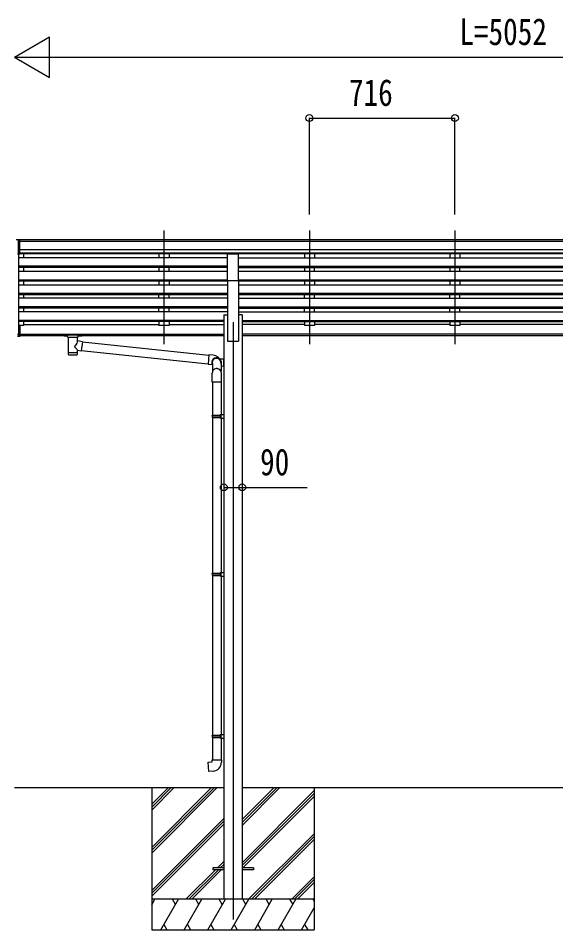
# Model space of a CAD drawing. Units: millimetres, scale not verified. Extents: x -16820 to 16820, y -11880 to 11880.
# Drawn here: x -5777 to -3131, y -7200 to -2710 of the extents above; entities that cross this region are included whole.
import ezdxf
from ezdxf.enums import TextEntityAlignment as Align

# ---------------------------------------------------------------- set-up
doc = ezdxf.new("R2010")
doc.units = ezdxf.units.MM
doc.header["$LTSCALE"] = 60
for name, color, linetype in [('0-3_YKK_12', 2, 'Continuous'), ('0-4_YKK_13', 4, 'Continuous'), ('0-5_YKK_A1', 4, 'Continuous'), ('0-6_YKK_D', 6, 'Continuous')]:
    doc.layers.add(name, color=color, linetype=linetype)
doc.styles.add('ＭＳ ゴシック', font='')
doc.styles.get('ＭＳ ゴシック').set_extended_font_data('MS Gothic')

msp = doc.modelspace()

# ---------------------------------------------------------------- linework, layer by layer
at = {"layer": '0-3_YKK_12'}
for p, q in [((-5059.92, -3755.16), (-5059.92, -4314.61)), ((-4343.92, -3755.16), (-4343.92, -4314.61)), ((-3627.92, -3755.16), (-3627.92, -4314.61)), ((-4719.92, -4206.63), (-4719.92, -7150))]:
    msp.add_line(p, q, dxfattribs=at)
at = {"layer": '0-4_YKK_13'}
for p, q in [((-5787.92, -3799.77), (-5769.42, -3799.77)), ((-5775.92, -3872.75), (-5775.92, -3799.77)), ((-5769.42, -3799.77), (-5759.42, -3799.85)), ((-5769.42, -3871.75), (-5769.42, -3799.77)), ((-5759.42, -3801.47), (-5759.42, -3799.85)), ((-5775.92, -3872.75), (-5781.13, -3872.43)), ((-5769.42, -3871.75), (-5775.92, -3871.75)), ((-4747.42, -4002.41), (-4747.42, -3870.62)), ((-4747.42, -3870.62), (-4692.42, -3870.62)), ((-4692.42, -4002.41), (-4692.42, -3870.62)), ((-4747.42, -4002.41), (-4692.42, -4002.41)), ((-5775.92, -4222.81), (-5775.92, -4277.59)), ((-5769.42, -4222.81), (-5775.92, -4222.81)), ((-5769.42, -4262.94), (-5775.92, -4262.94)), ((-5769.42, -4222.81), (-5769.42, -4276.85)), ((-5775.92, -4267.84), (-5781.05, -4267.84)), ((-5775.92, -4269.65), (-5780.77, -4269.65)), ((-5775.92, -4277.59), (-5780.77, -4277.59)), ((-5769.42, -4267.82), (-5775.92, -4267.82)), ((-5769.42, -4276.85), (-5775.92, -4276.85)), ((-5551.92, -4267.69), (-5551.92, -4273.45)), ((-5551.92, -4267.88), (-5551.92, -4269.42)), ((-5549.92, -4267.03), (-5466.92, -4267.03)), ((-5549.92, -4269.2), (-5466.92, -4269.2)), ((-5549.92, -4274.11), (-5535.42, -4274.11)), ((-5535.42, -4279.76), (-5535.42, -4273.21)), ((-5531.32, -4280.68), (-5531.34, -4366.12)), ((-5485.52, -4299.42), (-5485.52, -4280.68)), ((-5460.3, -4303.33), (-5485.52, -4299.41)), ((-5481.42, -4279.76), (-5481.42, -4273.21)), ((-5481.42, -4274.11), (-5466.92, -4274.11)), ((-5460.3, -4303.33), (-5467.32, -4348.59)), ((-5464.92, -4267.69), (-5464.92, -4273.45)), ((-5460.52, -4304.71), (-4839.21, -4370.03)), ((-5485.5, -4366.12), (-5485.52, -4345.45)), ((-5485.52, -4345.76), (-5467.32, -4348.59)), ((-5466.96, -4346.26), (-4842.87, -4411.87)), ((-4818.2, -4369.86), (-4839.04, -4368.03)), ((-4803.62, -4385.27), (-4803.41, -4385.03)), ((-4803.62, -4385.77), (-4803.62, -4385.27)), ((-4803.41, -4385.03), (-4803.41, -4385.75)), ((-4798.83, -4385.03), (-4798.83, -4385.75)), ((-4798.62, -4385.27), (-4798.83, -4385.03)), ((-4798.62, -4385.77), (-4798.62, -4385.27)), ((-4780.12, -4389.62), (-4784.39, -4389.62)), ((-4765.12, -4388.97), (-4780.12, -4389.56)), ((-4765.12, -4423.27), (-4765.12, -4388.97)), ((-4821.12, -4412.52), (-4821.12, -4449.02)), ((-4800.12, -4435.52), (-4802.53, -4435.65)), ((-4800.12, -4435.52), (-4797.71, -4435.65)), ((-4779.12, -4401.42), (-4779.12, -4449.02)), ((-4779.12, -4422.72), (-4765.12, -4423.27)), ((-4823.17, -4501.81), (-4823.17, -4458.48)), ((-4777.07, -4501.81), (-4777.07, -4458.48)), ((-4777.07, -4501.81), (-4823.17, -4501.81)), ((-4821.12, -4501.81), (-4821.12, -4664.97)), ((-4779.12, -4501.81), (-4779.12, -4662.41)), ((-4823.12, -4666.97), (-4822.12, -4664.97)), ((-4823.12, -4666.97), (-4779.12, -4666.97)), ((-4823.12, -4666.97), (-4823.12, -4674.97)), ((-4822.12, -4664.97), (-4779.12, -4664.97)), ((-4783.6, -4666.97), (-4784.03, -4664.97)), ((-4781.12, -4662.47), (-4765.12, -4661.99)), ((-4781.12, -4664.47), (-4781.12, -4662.47)), ((-4781.12, -4664.47), (-4779.12, -4664.47)), ((-4823.12, -4674.97), (-4779.12, -4674.97)), ((-4823.12, -4674.97), (-4822.12, -4676.97)), ((-4822.12, -4676.97), (-4779.12, -4676.97)), ((-4821.12, -4676.97), (-4821.12, -5443.3)), ((-4781.12, -4679.47), (-4781.12, -4677.47)), ((-4781.12, -4679.47), (-4765.12, -4679.94)), ((-4779.12, -4679.52), (-4779.12, -5440.74)), ((-4823.12, -5445.3), (-4822.12, -5443.3)), ((-4823.12, -5445.3), (-4779.12, -5445.3)), ((-4823.12, -5445.3), (-4823.12, -5453.3)), ((-4823.12, -5453.3), (-4779.12, -5453.3)), ((-4823.12, -5453.3), (-4822.12, -5455.3)), ((-4822.12, -5443.3), (-4779.12, -5443.3)), ((-4822.12, -5455.3), (-4779.12, -5455.3)), ((-4821.12, -5455.3), (-4821.12, -6241)), ((-4783.6, -5445.3), (-4784.03, -5443.3)), ((-4781.12, -5440.8), (-4765.12, -5440.33)), ((-4781.12, -5442.8), (-4781.12, -5440.8)), ((-4781.12, -5442.8), (-4779.12, -5442.8)), ((-4781.12, -5457.8), (-4781.12, -5455.8)), ((-4781.12, -5457.8), (-4765.12, -5458.27)), ((-4779.12, -5457.85), (-4779.12, -6238.44)), ((-4765.12, -5440.33), (-4765.12, -5458.27)), ((-4823.12, -6243), (-4822.12, -6241)), ((-4822.12, -6241), (-4779.12, -6241)), ((-4783.6, -6243), (-4784.03, -6241)), ((-4781.12, -6238.5), (-4765.12, -6238.03)), ((-4781.12, -6240.5), (-4781.12, -6238.5)), ((-4781.12, -6240.5), (-4779.12, -6240.5)), ((-4765.12, -6238.03), (-4765.12, -6255.97)), ((-4823.12, -6243), (-4779.12, -6243)), ((-4823.12, -6243), (-4823.12, -6251)), ((-4823.12, -6251), (-4779.12, -6251)), ((-4823.12, -6251), (-4822.12, -6253)), ((-4822.12, -6253), (-4779.12, -6253)), ((-4821.12, -6253), (-4821.12, -6363)), ((-4781.12, -6255.5), (-4781.12, -6253.5)), ((-4781.12, -6255.5), (-4765.12, -6255.97)), ((-4779.12, -6255.56), (-4779.12, -6363)), ((-4823.12, -6363), (-4777.12, -6363)), ((-4823.12, -6373), (-4823.12, -6363)), ((-4777.12, -6363), (-4777.12, -6373.92)), ((-4819.92, -6895.5), (-4819.92, -6904.5)), ((-4765.12, -6895.5), (-4819.92, -6895.5)), ((-4765.12, -6904.5), (-4819.92, -6904.5)), ((-4619.92, -6895.5), (-4674.72, -6895.5)), ((-4619.92, -6904.5), (-4674.72, -6904.5)), ((-4619.92, -6895.5), (-4619.92, -6904.5))]:
    msp.add_line(p, q, dxfattribs=at)
for points in [[(-5551.92, -4267.69), (-5551.88, -4267.49), (-5551.8, -4267.36), (-5551.7, -4267.26), (-5551.6, -4267.2), (-5551.48, -4267.16), (-5551.19, -4267.1), (-5550.7, -4267.05), (-5550.16, -4267.03), (-5549.92, -4267.03)], [(-5551.92, -4273.45), (-5551.88, -4273.64), (-5551.8, -4273.78), (-5551.7, -4273.87), (-5551.6, -4273.93), (-5551.48, -4273.98), (-5551.19, -4274.04), (-5550.7, -4274.09), (-5550.16, -4274.11), (-5549.92, -4274.11)], [(-5466.92, -4267.03), (-5466.57, -4267.03), (-5466.04, -4267.06), (-5465.59, -4267.11), (-5465.29, -4267.18), (-5465.12, -4267.28), (-5465, -4267.42), (-5464.93, -4267.6), (-5464.92, -4267.69)], [(-5466.92, -4274.11), (-5466.57, -4274.11), (-5466.04, -4274.08), (-5465.59, -4274.03), (-5465.29, -4273.95), (-5465.12, -4273.85), (-5465, -4273.72), (-5464.93, -4273.54), (-5464.92, -4273.45)], [(-4839.04, -4368.03), (-4843.04, -4413.86), (-4822.6, -4415.65)], [(-4783.6, -4666.97), (-4783.6, -4674.97), (-4784.03, -4676.97)], [(-4781.12, -4677.47), (-4779.12, -4677.47), (-4779.12, -4664.47)], [(-4783.6, -5445.3), (-4783.6, -5453.3), (-4784.03, -5455.3)], [(-4781.12, -5455.8), (-4779.12, -5455.8), (-4779.12, -5442.8)], [(-4781.12, -6253.5), (-4779.12, -6253.5), (-4779.12, -6240.5)], [(-4783.6, -6243), (-4783.6, -6251), (-4784.03, -6253)], [(-4818.2, -6418.75), (-4839.04, -6420.57), (-4843.04, -6374.74), (-4823.12, -6373)]]:
    msp.add_lwpolyline(points, dxfattribs=at)
for centre, radius, start, end in [((-4801.12, -4406.12), 23.5, 339.41803, 211.67243), ((-4801.12, -4406.12), 21.84, 0, 203.704), ((-4801.12, -4406.12), 21.21, 96.19981, 199.4426), ((-4801.12, -4406.12), 21, 96.83714, 197.75279), ((-4822.12, -4414.68), 45, 17.14599, 85), ((-4801.12, -4406.12), 20.5, 82.99527, 97.00473), ((-4801.12, -4406.12), 21.21, 0, 83.80019), ((-4801.12, -4406.12), 21, 0, 83.16286), ((-4822.12, -6373.92), 45, 275, 0)]:
    msp.add_arc(centre, radius, start, end, dxfattribs=at)
for centre, major_axis, ratio, start_param, end_param in [((-5549.92, -4269.42), (2, 0), 0.109601, 1.5707963, 3.1415927), ((-5508.42, -4279.67), (27.06, 0), 0.069685, 3.1415927, 6.2831853), ((-5508.42, -4273.21), (27, 0), 0.070066, 6.2831853, 9.424778), ((-5508.42, -4325.96), (-22.81, -26.62), 0.234429, 1.6855472, 3.1268519), ((-5497.42, -4277.19), (16, 0), 0.361356, 6.2636979, 6.2831853), ((-5466.92, -4269.42), (2, 0), 0.109601, 0, 1.5707963), ((-5508.42, -4353.68), (22.91, 0), 0.122865, 3.1415927, 6.2831853), ((-5505.87, -4323.32), (20.32, -22.25), 0.045535, 0.0389954, 1.3075346), ((-5508.42, -4366.12), (22.92, 0), 0.101955, 3.1415499, 6.2833984), ((-4800.12, -4458.48), (-23.05, 0), 0.996195, 4.8171087, 6.2831853), ((-4800.12, -4458.48), (-23.05, 0), 0.996195, 3.1415927, 4.6076692)]:
    msp.add_ellipse(centre, major_axis=major_axis, ratio=ratio, start_param=start_param, end_param=end_param, dxfattribs=at)
at = {"layer": '0-5_YKK_A1'}
for p, q in [((-770.42, -3801.47), (-5769.42, -3801.47)), ((-770.42, -3810.06), (-5769.42, -3810.06)), ((-770.42, -3850.31), (-5769.42, -3850.31)), ((-5775.92, -3872.75), (-5775.92, -4222.81)), ((-4747.42, -3889.8), (-5775.92, -3889.8)), ((-770.42, -3867.41), (-5769.42, -3867.41)), ((-4747.42, -3871.24), (-5769.42, -3871.24)), ((-5750.92, -3871.24), (-5750.92, -3889.8)), ((-5084.92, -3871.24), (-5084.92, -3889.8)), ((-5034.92, -3871.24), (-5034.92, -3889.8)), ((-1847.42, -3871.24), (-4692.42, -3871.24)), ((-4692.42, -3889.8), (-1847.42, -3889.8)), ((-4368.92, -3871.24), (-4368.92, -3889.8)), ((-4318.92, -3871.24), (-4318.92, -3889.8)), ((-3652.92, -3871.24), (-3652.92, -3889.8)), ((-3602.92, -3871.24), (-3602.92, -3889.8)), ((-4747.42, -3931.68), (-5775.92, -3931.68)), ((-4747.42, -3933.17), (-5775.92, -3933.17)), ((-4747.42, -3937.49), (-5775.92, -3937.49)), ((-5750.92, -3937.49), (-5750.92, -3956.4)), ((-5084.92, -3937.49), (-5084.92, -3956.4)), ((-5034.92, -3956.4), (-5034.92, -3937.49)), ((-4692.42, -3931.68), (-1847.42, -3931.68)), ((-4692.42, -3933.17), (-1847.42, -3933.17)), ((-4692.42, -3937.49), (-1847.42, -3937.49)), ((-4368.92, -3937.49), (-4368.92, -3956.4)), ((-4318.92, -3956.4), (-4318.92, -3937.49)), ((-3652.92, -3937.49), (-3652.92, -3956.4)), ((-3602.92, -3956.4), (-3602.92, -3937.49)), ((-5775.92, -3956.4), (-4747.42, -3956.4)), ((-4692.42, -3956.4), (-1847.42, -3956.4)), ((-5775.92, -3998.28), (-4747.42, -3998.28)), ((-5775.92, -3999.78), (-4747.42, -3999.78)), ((-5775.92, -4004.09), (-4747.42, -4004.09)), ((-5775.92, -4023.01), (-4747.42, -4023.01)), ((-5750.92, -4004.09), (-5750.92, -4023.01)), ((-5084.92, -4004.09), (-5084.92, -4023.01)), ((-5034.92, -4004.09), (-5034.92, -4023.01)), ((-4747.42, -4002.41), (-4747.42, -4300.2)), ((-4692.42, -3998.28), (-1847.42, -3998.28)), ((-4692.42, -3999.78), (-1847.42, -3999.78)), ((-4692.42, -4002.41), (-4692.42, -4300.2)), ((-4692.42, -4004.09), (-1847.42, -4004.09)), ((-4692.42, -4023.01), (-1847.42, -4023.01)), ((-4368.92, -4004.09), (-4368.92, -4023.01)), ((-4318.92, -4004.09), (-4318.92, -4023.01)), ((-3652.92, -4004.09), (-3652.92, -4023.01)), ((-3602.92, -4004.09), (-3602.92, -4023.01)), ((-5775.92, -4064.89), (-4747.42, -4064.89)), ((-5775.92, -4066.38), (-4747.42, -4066.38)), ((-5775.92, -4070.7), (-4747.42, -4070.7)), ((-5750.92, -4070.7), (-5750.92, -4089.61)), ((-5084.92, -4089.61), (-5084.92, -4070.7)), ((-5034.92, -4089.61), (-5034.92, -4070.7)), ((-4692.42, -4064.89), (-1847.42, -4064.89)), ((-4692.42, -4066.38), (-1847.42, -4066.38)), ((-4692.42, -4070.7), (-1847.42, -4070.7)), ((-4368.92, -4089.61), (-4368.92, -4070.7)), ((-4318.92, -4089.61), (-4318.92, -4070.7)), ((-3652.92, -4089.61), (-3652.92, -4070.7)), ((-3602.92, -4089.61), (-3602.92, -4070.7)), ((-4747.42, -4089.61), (-5775.92, -4089.61)), ((-4692.42, -4089.61), (-1847.42, -4089.61)), ((-4747.42, -4131.49), (-5775.92, -4131.49)), ((-4747.42, -4132.99), (-5775.92, -4132.99)), ((-4747.42, -4137.3), (-5775.92, -4137.3)), ((-4747.42, -4156.22), (-5775.92, -4156.22)), ((-5750.92, -4137.3), (-5750.92, -4156.22)), ((-5084.92, -4156.22), (-5084.92, -4137.3)), ((-5034.92, -4156.22), (-5034.92, -4137.3)), ((-4765.12, -4171.2), (-4765.12, -7050)), ((-4765.12, -4171.2), (-4747.42, -4171.2)), ((-4692.42, -4131.49), (-1847.42, -4131.49)), ((-4692.42, -4132.99), (-1847.42, -4132.99)), ((-4692.42, -4137.3), (-1847.42, -4137.3)), ((-4692.42, -4156.22), (-1847.42, -4156.22)), ((-4674.72, -4171.2), (-4692.42, -4171.2)), ((-4674.72, -4171.2), (-4674.72, -7050)), ((-4368.92, -4156.22), (-4368.92, -4137.3)), ((-4318.92, -4156.22), (-4318.92, -4137.3)), ((-3652.92, -4156.22), (-3652.92, -4137.3)), ((-3602.92, -4156.22), (-3602.92, -4137.3)), ((-4765.12, -4198.09), (-5775.92, -4198.09)), ((-4765.12, -4199.59), (-5775.92, -4199.59)), ((-4765.12, -4203.91), (-5775.92, -4203.91)), ((-5750.92, -4203.91), (-5750.92, -4223.45)), ((-5750.92, -4218.5), (-5084.92, -4218.5)), ((-5084.92, -4203.91), (-5084.92, -4223.45)), ((-5034.92, -4203.91), (-5034.92, -4223.45)), ((-5034.92, -4218.5), (-4765.12, -4218.5)), ((-4674.72, -4198.09), (-1865.12, -4198.09)), ((-4674.72, -4199.59), (-1865.12, -4199.59)), ((-4674.72, -4203.91), (-1865.12, -4203.91)), ((-4368.92, -4218.5), (-4674.72, -4218.5)), ((-4368.92, -4203.91), (-4368.92, -4223.45)), ((-4318.92, -4203.91), (-4318.92, -4223.45)), ((-3652.92, -4218.5), (-4318.92, -4218.5)), ((-3652.92, -4203.91), (-3652.92, -4223.45)), ((-3602.92, -4203.91), (-3602.92, -4223.45)), ((-2936.92, -4218.5), (-3602.92, -4218.5)), ((-5750.92, -4223.45), (-5769.42, -4223.45)), ((-5769.42, -4265.52), (-4765.12, -4265.52)), ((-5034.92, -4223.45), (-5084.92, -4223.45)), ((-1865.12, -4265.52), (-4674.72, -4265.52)), ((-4318.92, -4223.45), (-4368.92, -4223.45)), ((-3602.92, -4223.45), (-3652.92, -4223.45)), ((-5769.42, -4266.91), (-4765.12, -4266.91)), ((-5535.42, -4274.6), (-5769.42, -4274.6)), ((-4765.12, -4274.6), (-5481.42, -4274.6)), ((-4747.42, -4300.2), (-4692.42, -4300.2)), ((-1865.12, -4266.91), (-4674.72, -4266.91)), ((-1865.12, -4274.6), (-4674.72, -4274.6)), ((-5795.92, -6500), (-4765.12, -6500)), ((-5119.92, -6500), (-5119.92, -7200)), ((-5119.92, -6794.18), (-4825.74, -6500)), ((-5119.92, -6808.32), (-4811.6, -6500)), ((-5119.92, -6822.46), (-4797.46, -6500)), ((-5119.92, -6610.33), (-5009.59, -6500)), ((-5119.92, -6596.19), (-5023.73, -6500)), ((-5119.92, -6582.05), (-5037.87, -6500)), ((-4674.72, -6500), (-1865.12, -6500)), ((-4674.72, -6685.63), (-4489.09, -6500)), ((-4674.72, -6671.49), (-4503.23, -6500)), ((-4674.72, -6657.35), (-4517.37, -6500)), ((-4319.92, -6500), (-4319.92, -7200)), ((-4674.72, -6869.48), (-4319.92, -6514.68)), ((-4674.72, -6883.62), (-4319.92, -6528.82)), ((-4672.46, -6895.5), (-4319.92, -6542.96)), ((-5119.92, -7006.31), (-4765.12, -6651.51)), ((-5119.92, -7020.45), (-4765.12, -6665.65)), ((-5119.92, -7034.59), (-4765.12, -6679.79)), ((-4643.11, -7050), (-4319.92, -6726.81)), ((-4628.97, -7050), (-4319.92, -6740.95)), ((-4614.83, -7050), (-4319.92, -6755.09)), ((-4796.98, -6895.5), (-4765.12, -6863.64)), ((-4951.48, -7050), (-4805.98, -6904.5)), ((-4937.34, -7050), (-4791.84, -6904.5)), ((-4923.19, -7050), (-4777.69, -6904.5)), ((-4782.84, -6895.5), (-4765.12, -6877.78)), ((-4768.69, -6895.5), (-4765.12, -6891.93)), ((-4430.98, -7050), (-4319.92, -6938.94)), ((-4416.84, -7050), (-4319.92, -6953.08)), ((-4402.69, -7050), (-4319.92, -6967.23)), ((-4319.92, -7050), (-5119.92, -7050)), ((-5119.92, -7077.5), (-5104.04, -7050)), ((-5075.17, -7200), (-4988.57, -7050)), ((-5003.57, -7075.98), (-5018.57, -7050)), ((-4959.7, -7200), (-4873.1, -7050)), ((-4888.1, -7075.98), (-4903.1, -7050)), ((-4844.23, -7200), (-4757.63, -7050)), ((-4772.63, -7075.98), (-4787.63, -7050)), ((-4728.76, -7200), (-4642.16, -7050)), ((-4657.16, -7075.98), (-4672.16, -7050)), ((-4613.29, -7200), (-4526.69, -7050)), ((-4541.69, -7075.98), (-4556.69, -7050)), ((-4497.82, -7200), (-4411.22, -7050)), ((-4441.22, -7050), (-4426.22, -7075.98)), ((-4382.35, -7200), (-4319.92, -7091.86)), ((-4325.75, -7050), (-4319.92, -7060.1)), ((-5060.18, -7174.02), (-5045.18, -7200)), ((-4944.71, -7174.02), (-4929.71, -7200)), ((-4829.23, -7174.02), (-4814.24, -7200)), ((-4713.76, -7174.02), (-4698.77, -7200)), ((-4598.3, -7174.02), (-4583.3, -7200)), ((-4482.83, -7174.02), (-4467.83, -7200)), ((-4367.36, -7174.02), (-4352.36, -7200)), ((-5119.92, -7200), (-4319.92, -7200))]:
    msp.add_line(p, q, dxfattribs=at)
at = {"layer": '0-6_YKK_D'}
for p, q in [((-5795.92, -2901.47), (-5622.72, -2801.47)), ((-5622.72, -3001.47), (-5622.72, -2801.47)), ((-5795.92, -2901.47), (-5622.72, -3001.47)), ((-5795.92, -2901.47), (-5449.51, -2901.47)), ((-5595.92, -2901.47), (-943.92, -2901.47)), ((-4343.92, -3676.32), (-4343.92, -3200.47)), ((-4343.92, -3201.47), (-3627.92, -3201.47)), ((-3627.92, -3676.32), (-3627.92, -3200.47))]:
    msp.add_line(p, q, dxfattribs=at)
msp.add_lwpolyline([(-4765.12, -5021.17), (-4674.72, -5021.17), (-4355.52, -5021.17)], dxfattribs=at)
for centre in [(-4343.92, -3201.47), (-3627.92, -3201.47), (-4765.12, -5021.17), (-4674.72, -5021.17)]:
    msp.add_circle(centre, 17, dxfattribs=at)

# ---------------------------------------------------------------- texts
at = {"layer": '0-6_YKK_D', "style": 'ＭＳ ゴシック', "width": 0.8}
for s, p in [('L=5052', (-3605.92, -2881.47)), ('716', (-4149.12, -3181.47)), ('90', (-4586.72, -5001.17))]:
    msp.add_text(s, height=132, dxfattribs=at).set_placement(p, align=Align.BOTTOM_LEFT)

doc.saveas('drawing.dxf')
